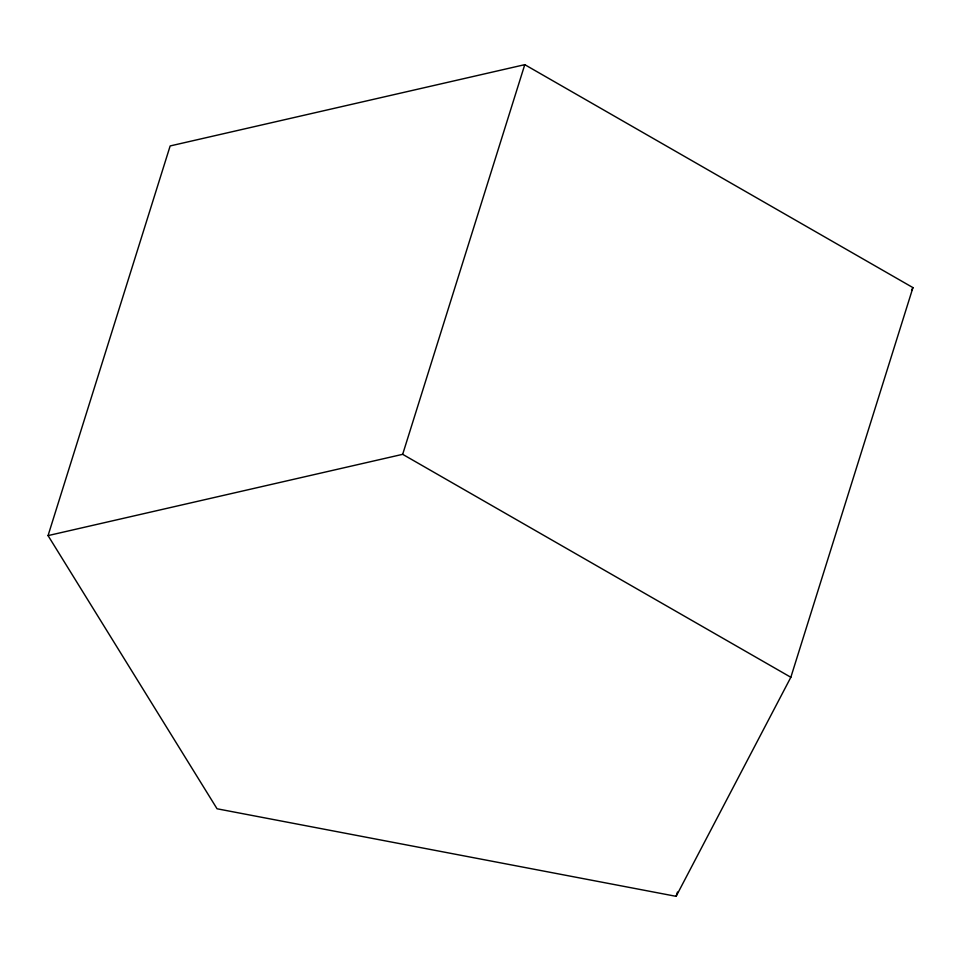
<?xml version="1.0" encoding="UTF-8"?>
<svg xmlns="http://www.w3.org/2000/svg" width="961" height="961" viewBox="0 0 961 961"><rect width="100%" height="100%" fill="white"/><g stroke="black" fill="none" stroke-linecap="round" stroke-linejoin="round"><path stroke-width="1.44" d="M48.05 535.601L170.157 145.94L524.778 64.663L912.95 287.615L790.843 677.277L676.124 896.337L217.054 808.778L48.05 535.601L402.671 454.325L790.843 677.277M402.671 454.325L524.778 64.663M676.124 896.337L677.469 892.036M911.557 290.27L912.95 287.615"/></g></svg>
